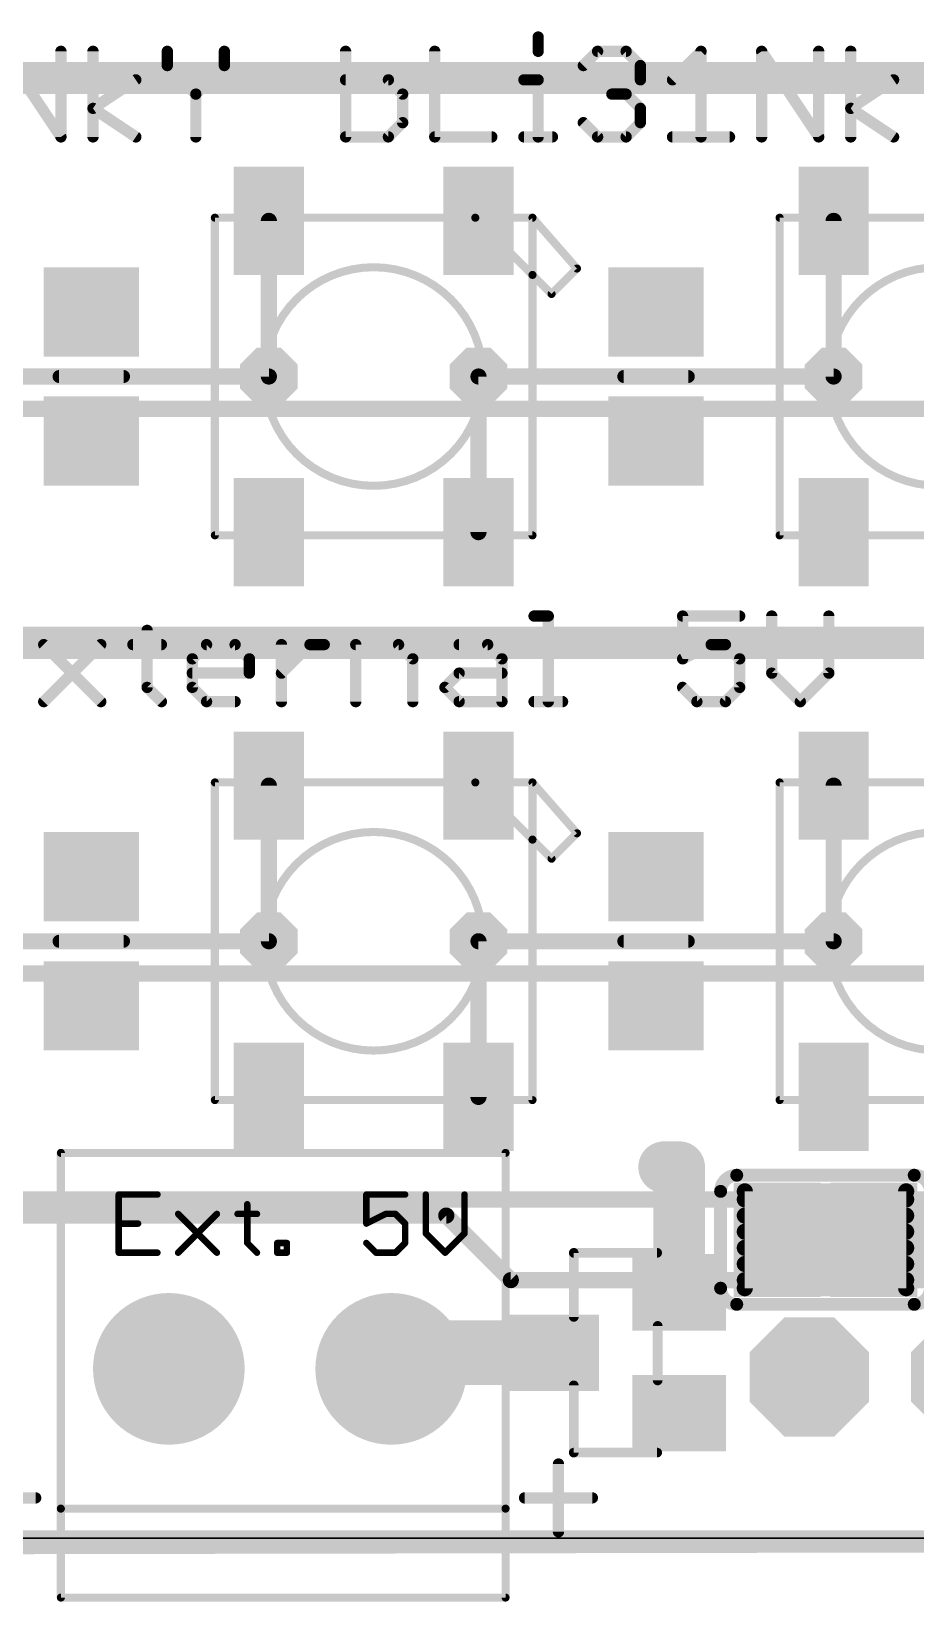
# Model space of a CAD drawing. Extents: x -0.4 to 69.2, y -1 to 53.5.
# Drawn here: x 15.69 to 29.61, y -1 to 23.72 of the extents above; entities that cross this region are included whole.
import ezdxf

# ---------------------------------------------------------------- set-up
doc = ezdxf.new("R2010")
doc.units = 0
for name, color, linetype in [('1', 12, 'CONTINUOUS'), ('16', 132, 'CONTINUOUS'), ('17', 110, 'CONTINUOUS'), ('18', 110, 'CONTINUOUS'), ('20', 53, 'CONTINUOUS'), ('21', 40, 'CONTINUOUS'), ('22', 6, 'CONTINUOUS'), ('29', 253, 'CONTINUOUS')]:
    doc.layers.add(name, color=color, linetype=linetype)

# ---------------------------------------------------------------- blocks, each defined once
blk = doc.blocks.new('RECT')
blk.add_solid([(-0.5, -0.5), (0.5, -0.5), (-0.5, 0.5), (0.5, 0.5)])
blk = doc.blocks.new('ROUNDP')
at = {"const_width": 0.5}
blk.add_lwpolyline([(0, -0.25, 1), (0, 0.25, 1), (0, -0.25)], format="xyb", dxfattribs=at)
blk = doc.blocks.new('OCTAGONP')
at = {"const_width": 0.5}
blk.add_lwpolyline([(-0.25, -0.1036), (-0.25, 0.1036), (-0.1036, 0.25), (0.1036, 0.25), (0.25, 0.1036), (0.25, -0.1036), (0.1036, -0.25), (-0.1036, -0.25), (-0.25, -0.1036), (-0.25, 0.1036)], dxfattribs=at)
blk = doc.blocks.new('OCTAGONV')
at = {"const_width": 0.5}
blk.add_lwpolyline([(-0.25, -0.1036), (-0.25, 0.1036), (-0.1036, 0.25), (0.1036, 0.25), (0.25, 0.1036), (0.25, -0.1036), (0.1036, -0.25), (-0.1036, -0.25), (-0.25, -0.1036), (-0.25, 0.1036)], dxfattribs=at)

msp = doc.modelspace()

# ---------------------------------------------------------------- linework, layer by layer
at = {"layer": '1'}
for points, const_width in [([(68.834, 23.114), (0, 23.114)], 0.254), ([(66.928, 22.86), (1.906, 22.86)], 0.254), ([(19.432, 20.738), (19.432, 18.288)], 0.254), ([(28.322, 20.738), (28.322, 18.288)], 0.254), ([(22.732, 18.288), (22.732, 15.838)], 0.254), ([(0, 17.78), (68.834, 17.78)], 0.254), ([(68.834, 14.224), (0, 14.224)], 0.254), ([(66.928, 13.97), (1.906, 13.97)], 0.254), ([(19.432, 11.848), (19.432, 9.398)], 0.254), ([(28.322, 11.848), (28.322, 9.398)], 0.254), ([(22.732, 9.398), (22.732, 6.948)], 0.254), ([(0.254, 8.89), (69.088, 8.89)], 0.254), ([(25.892, 5.842), (25.654, 5.842)], 0.8128), ([(25.892, 3.871), (25.892, 5.842)], 0.8128), ([(69.088, 5.334), (0.254, 5.334)], 0.254), ([(28.956, 4.699), (37.211, 4.699)], 1.27), ([(21.612, 2.921), (21.358, 2.667)], 1.016), ([(23.892, 2.921), (21.612, 2.921)], 1.016), ([(68.834, 0), (0, 0)], 0.254)]:
    msp.add_lwpolyline(points, dxfattribs=dict(at, const_width=const_width))
for points, const_width in [([(19.4955, 20.738, 1), (19.3685, 20.738)], 0.127), ([(28.3855, 20.738, 1), (28.2585, 20.738)], 0.127), ([(19.3685, 18.288, 1), (19.4955, 18.288)], 0.127), ([(22.7955, 18.288, 1), (22.6685, 18.288)], 0.127), ([(28.2585, 18.288, 1), (28.3855, 18.288)], 0.127), ([(22.6685, 15.838, 1), (22.7955, 15.838)], 0.127), ([(19.4955, 11.848, 1), (19.3685, 11.848)], 0.127), ([(28.3855, 11.848, 1), (28.2585, 11.848)], 0.127), ([(19.3685, 9.398, 1), (19.4955, 9.398)], 0.127), ([(22.7955, 9.398, 1), (22.6685, 9.398)], 0.127), ([(28.2585, 9.398, 1), (28.3855, 9.398)], 0.127), ([(22.6685, 6.948, 1), (22.7955, 6.948)], 0.127), ([(25.654, 6.0452, 1), (25.654, 5.6388)], 0.4064), ([(26.0952, 5.842, 1), (25.6888, 5.842)], 0.4064), ([(25.892, 5.6388, 1), (25.892, 6.0452)], 0.4064), ([(28.956, 5.0165, 1), (28.956, 4.3815)], 0.635), ([(25.6888, 3.871, 1), (26.0952, 3.871)], 0.4064), ([(21.612, 3.175, 1), (21.612, 2.667)], 0.508), ([(21.7916, 2.7414, 1), (21.4324, 3.1006)], 0.508), ([(23.892, 2.667, 1), (23.892, 3.175)], 0.508), ([(21.1784, 2.8466, 1), (21.5376, 2.4874)], 0.508)]:
    msp.add_lwpolyline(points, format="xyb", dxfattribs=dict(at, const_width=const_width))
at = {"layer": '16'}
for points, const_width in [([(19.432, 18.288), (13.842, 18.288)], 0.254), ([(28.322, 18.288), (22.732, 18.288)], 0.254), ([(19.432, 9.398), (13.842, 9.398)], 0.254), ([(28.322, 9.398), (22.732, 9.398)], 0.254), ([(22.225, 5.08), (11.303, 5.08)], 0.254), ([(23.241, 4.064), (22.225, 5.08)], 0.254), ([(31.496, 4.064), (23.241, 4.064)], 0.254), ([(-0.254, -0.127), (68.58, 0)], 0.3048)]:
    msp.add_lwpolyline(points, dxfattribs=dict(at, const_width=const_width))
at = {"layer": '16', "const_width": 0.127}
for points in [[(19.432, 18.2245, 1), (19.432, 18.3515)], [(22.732, 18.3515, 1), (22.732, 18.2245)], [(28.322, 18.2245, 1), (28.322, 18.3515)], [(19.432, 9.3345, 1), (19.432, 9.4615)], [(22.732, 9.4615, 1), (22.732, 9.3345)], [(28.322, 9.3345, 1), (28.322, 9.4615)], [(22.2699, 5.1249, 1), (22.1801, 5.0351)], [(22.225, 5.0165, 1), (22.225, 5.1435)], [(23.241, 4.1275, 1), (23.241, 4.0005)], [(23.1961, 4.0191, 1), (23.2859, 4.1089)]]:
    msp.add_lwpolyline(points, format="xyb", dxfattribs=at)
at = {"layer": '20'}
msp.add_line((68.834, 0), (0.381, 0), dxfattribs=at)
at = {"layer": '21'}
for points, const_width in [([(15.261, 23.4073), (16.1592, 22.0599)], 0.1778), ([(16.1592, 22.0599), (16.1592, 23.4073)], 0.1778), ([(16.6643, 22.0599), (16.6643, 23.4073)], 0.1778), ([(17.8337, 23.4073), (17.8337, 23.1827)], 0.1778), ([(18.7319, 23.1827), (18.7319, 23.4073)], 0.1778), ([(20.6402, 23.4073), (20.6402, 22.0599)], 0.1778), ([(22.0435, 23.4073), (22.0435, 22.0599)], 0.1778), ([(23.6713, 23.6318), (23.6713, 23.4073)], 0.1778), ([(24.3823, 23.1827), (24.6068, 23.4073)], 0.1778), ([(24.6068, 23.4073), (25.056, 23.4073)], 0.1778), ([(25.056, 23.4073), (25.2805, 23.1827)], 0.1778), ([(25.7856, 22.9581), (26.2347, 23.4073)], 0.1778), ([(26.2347, 23.4073), (26.2347, 22.0599)], 0.1778), ([(27.1888, 22.0599), (27.1888, 23.4073)], 0.1778), ([(27.1888, 23.4073), (28.0871, 22.0599)], 0.1778), ([(28.0871, 22.0599), (28.0871, 23.4073)], 0.1778), ([(28.5921, 22.0599), (28.5921, 23.4073)], 0.1778), ([(17.8337, 23.1827), (18.2828, 22.7336)], 0.1778), ([(18.2828, 22.7336), (18.7319, 23.1827)], 0.1778), ([(25.2805, 23.1827), (25.2805, 22.9581)], 0.1778), ([(16.6643, 22.509), (17.3379, 22.9581)], 0.1778), ([(21.3139, 22.9581), (20.6402, 22.9581)], 0.1778), ([(21.5384, 22.7336), (21.3139, 22.9581)], 0.1778), ([(23.4468, 22.9581), (23.6713, 22.9581)], 0.1778), ([(23.6713, 22.9581), (23.6713, 22.0599)], 0.1778), ([(25.2805, 22.9581), (25.056, 22.7336)], 0.1778), ([(28.5921, 22.509), (29.2658, 22.9581)], 0.1778), ([(18.2828, 22.7336), (18.2828, 22.0599)], 0.1778), ([(21.5384, 22.2845), (21.5384, 22.7336)], 0.1778), ([(25.056, 22.7336), (24.8314, 22.7336)], 0.1778), ([(25.056, 22.7336), (25.2805, 22.509)], 0.1778), ([(17.3379, 22.0599), (16.6643, 22.509)], 0.1778), ([(25.2805, 22.509), (25.2805, 22.2845)], 0.1778), ([(29.2658, 22.0599), (28.5921, 22.509)], 0.1778), ([(21.3139, 22.0599), (21.5384, 22.2845)], 0.1778), ([(24.6068, 22.0599), (24.3823, 22.2845)], 0.1778), ([(25.2805, 22.2845), (25.056, 22.0599)], 0.1778), ([(20.6402, 22.0599), (21.3139, 22.0599)], 0.1778), ([(22.0435, 22.0599), (22.9417, 22.0599)], 0.1778), ([(23.4468, 22.0599), (23.8959, 22.0599)], 0.1778), ([(25.056, 22.0599), (24.6068, 22.0599)], 0.1778), ([(25.7856, 22.0599), (26.6838, 22.0599)], 0.1778), ([(18.582, 15.788), (18.582, 20.788)], 0.127), ([(18.582, 20.788), (22.682, 20.788)], 0.127), ([(22.682, 20.788), (23.582, 20.788)], 0.127), ([(22.682, 20.788), (23.582, 19.888)], 0.127), ([(23.582, 20.788), (23.582, 19.888)], 0.127), ([(24.282, 19.988), (23.582, 20.788)], 0.127), ([(27.472, 15.788), (27.472, 20.788)], 0.127), ([(27.472, 20.788), (31.572, 20.788)], 0.127), ([(23.882, 19.588), (24.282, 19.988)], 0.127), ([(23.582, 19.888), (23.582, 15.788)], 0.127), ([(23.582, 19.888), (23.882, 19.588)], 0.127), ([(16.129, 18.288), (17.145, 18.288)], 0.2032), ([(25.019, 18.288), (26.035, 18.288)], 0.2032), ([(23.582, 15.788), (18.582, 15.788)], 0.127), ([(32.472, 15.788), (27.472, 15.788)], 0.127), ([(23.6064, 14.5173), (23.831, 14.5173)], 0.1778), ([(23.831, 14.5173), (23.831, 13.1699)], 0.1778), ([(26.8435, 14.5173), (25.9452, 14.5173)], 0.1778), ([(25.9452, 14.5173), (25.9452, 13.8436)], 0.1778), ([(27.3485, 14.5173), (27.3485, 13.619)], 0.1778), ([(28.2467, 13.619), (28.2467, 14.5173)], 0.1778), ([(17.5162, 14.2927), (17.5162, 13.3945)], 0.1778), ([(15.8884, 14.0681), (16.7866, 13.1699)], 0.1778), ([(15.8884, 13.1699), (16.7866, 14.0681)], 0.1778), ([(17.2917, 14.0681), (17.7408, 14.0681)], 0.1778), ([(18.2272, 13.8436), (18.4518, 14.0681)], 0.1778), ([(18.4518, 14.0681), (18.9009, 14.0681)], 0.1778), ([(18.9009, 14.0681), (19.1254, 13.8436)], 0.1778), ([(19.6305, 13.1699), (19.6305, 14.0681)], 0.1778), ([(19.6305, 13.619), (20.0796, 14.0681)], 0.1778), ([(20.0796, 14.0681), (20.3042, 14.0681)], 0.1778), ([(20.7999, 13.1699), (20.7999, 14.0681)], 0.1778), ([(20.7999, 14.0681), (21.4736, 14.0681)], 0.1778), ([(21.4736, 14.0681), (21.6981, 13.8436)], 0.1778), ([(22.4277, 14.0681), (22.8768, 14.0681)], 0.1778), ([(22.8768, 14.0681), (23.1014, 13.8436)], 0.1778), ([(25.9452, 13.8436), (26.3944, 14.0681)], 0.1778), ([(26.3944, 14.0681), (26.6189, 14.0681)], 0.1778), ([(26.6189, 14.0681), (26.8435, 13.8436)], 0.1778), ([(18.2272, 13.3945), (18.2272, 13.8436)], 0.1778), ([(19.1254, 13.8436), (19.1254, 13.619)], 0.1778), ([(21.6981, 13.8436), (21.6981, 13.1699)], 0.1778), ([(23.1014, 13.8436), (23.1014, 13.1699)], 0.1778), ([(26.8435, 13.8436), (26.8435, 13.3945)], 0.1778), ([(19.1254, 13.619), (18.2272, 13.619)], 0.1778), ([(22.2032, 13.3945), (22.4277, 13.619)], 0.1778), ([(22.4277, 13.619), (23.1014, 13.619)], 0.1778), ([(27.3485, 13.619), (27.7976, 13.1699)], 0.1778), ([(27.7976, 13.1699), (28.2467, 13.619)], 0.1778), ([(17.5162, 13.3945), (17.7408, 13.1699)], 0.1778), ([(18.4518, 13.1699), (18.2272, 13.3945)], 0.1778), ([(22.4277, 13.1699), (22.2032, 13.3945)], 0.1778), ([(26.1698, 13.1699), (25.9452, 13.3945)], 0.1778), ([(26.8435, 13.3945), (26.6189, 13.1699)], 0.1778), ([(18.9009, 13.1699), (18.4518, 13.1699)], 0.1778), ([(23.1014, 13.1699), (22.4277, 13.1699)], 0.1778), ([(23.6064, 13.1699), (24.0556, 13.1699)], 0.1778), ([(26.6189, 13.1699), (26.1698, 13.1699)], 0.1778), ([(18.582, 6.898), (18.582, 11.898)], 0.127), ([(18.582, 11.898), (22.682, 11.898)], 0.127), ([(22.682, 11.898), (23.582, 11.898)], 0.127), ([(22.682, 11.898), (23.582, 10.998)], 0.127), ([(23.582, 11.898), (23.582, 10.998)], 0.127), ([(24.282, 11.098), (23.582, 11.898)], 0.127), ([(27.472, 6.898), (27.472, 11.898)], 0.127), ([(27.472, 11.898), (31.572, 11.898)], 0.127), ([(23.882, 10.698), (24.282, 11.098)], 0.127), ([(23.582, 10.998), (23.582, 6.898)], 0.127), ([(23.582, 10.998), (23.882, 10.698)], 0.127), ([(16.129, 9.398), (17.145, 9.398)], 0.2032), ([(25.019, 9.398), (26.035, 9.398)], 0.2032), ([(23.582, 6.898), (18.582, 6.898)], 0.127), ([(32.472, 6.898), (27.472, 6.898)], 0.127), ([(16.158, 6.067), (16.158, 0.467)], 0.127), ([(23.158, 6.067), (16.158, 6.067)], 0.127), ([(23.158, 0.467), (23.158, 6.067)], 0.127), ([(26.797, 5.715), (29.591, 5.715)], 0.2032), ([(17.6789, 5.411), (17.0688, 5.411)], 0.1016), ([(17.0688, 5.411), (17.0688, 4.4958)], 0.1016), ([(21.5769, 5.411), (20.9668, 5.411)], 0.1016), ([(20.9668, 5.411), (20.9668, 4.9534)], 0.1016), ([(21.9023, 5.411), (21.9023, 4.8009)], 0.1016), ([(22.5124, 4.8009), (22.5124, 5.411)], 0.1016), ([(26.543, 3.937), (26.543, 5.461)], 0.2032), ([(19.0924, 5.2584), (19.0924, 4.6483)], 0.1016), ([(17.0688, 4.9534), (17.3739, 4.9534)], 0.1016), ([(18.0043, 5.1059), (18.6144, 4.4958)], 0.1016), ([(18.0043, 4.4958), (18.6144, 5.1059)], 0.1016), ([(18.9398, 5.1059), (19.2449, 5.1059)], 0.1016), ([(20.9668, 4.9534), (21.2719, 5.1059)], 0.1016), ([(21.2719, 5.1059), (21.4244, 5.1059)], 0.1016), ([(21.4244, 5.1059), (21.5769, 4.9534)], 0.1016), ([(21.5769, 4.9534), (21.5769, 4.6483)], 0.1016), ([(19.0924, 4.6483), (19.2449, 4.4958)], 0.1016), ([(19.5635, 4.4958), (19.5635, 4.6483)], 0.1016), ([(19.5635, 4.6483), (19.716, 4.6483)], 0.1016), ([(19.716, 4.6483), (19.716, 4.4958)], 0.1016), ([(21.1193, 4.4958), (20.9668, 4.6483)], 0.1016), ([(21.5769, 4.6483), (21.4244, 4.4958)], 0.1016), ([(21.9023, 4.8009), (22.2074, 4.4958)], 0.1016), ([(22.2074, 4.4958), (22.5124, 4.8009)], 0.1016), ([(17.0688, 4.4958), (17.6789, 4.4958)], 0.1016), ([(19.716, 4.4958), (19.5635, 4.4958)], 0.1016), ([(21.4244, 4.4958), (21.1193, 4.4958)], 0.1016), ([(24.2316, 4.4934), (25.5444, 4.4934)], 0.1524), ([(24.2316, 3.4846), (24.2316, 4.4934)], 0.1524), ([(29.591, 3.683), (26.797, 3.683)], 0.2032), ([(25.5524, 3.3434), (25.5524, 2.4846)], 0.1524), ([(24.2316, 1.3486), (24.2316, 2.4074)], 0.1524), ([(23.9908, 1.1695), (23.9908, 0.1018)], 0.1778), ([(25.5444, 1.3486), (24.2316, 1.3486)], 0.1524), ([(14.6939, 0.6357), (15.7616, 0.6357)], 0.1778), ([(16.158, 0.467), (16.158, -0.933)], 0.127), ([(16.158, 0.467), (23.158, 0.467)], 0.127), ([(23.158, -0.933), (23.158, 0.467)], 0.127), ([(23.4569, 0.6357), (24.5246, 0.6357)], 0.1778), ([(16.158, -0.933), (23.158, -0.933)], 0.127)]:
    msp.add_lwpolyline(points, dxfattribs=dict(at, const_width=const_width))
for points, const_width in [([(16.2037, 23.4073, 1), (16.1148, 23.4073)], 0.0889), ([(16.7087, 23.4073, 1), (16.6198, 23.4073)], 0.0889), ([(17.8781, 23.4073, 1), (17.7892, 23.4073)], 0.0889), ([(18.7763, 23.4073, 1), (18.6874, 23.4073)], 0.0889), ([(20.6847, 23.4073, 1), (20.5958, 23.4073)], 0.0889), ([(22.0879, 23.4073, 1), (21.999, 23.4073)], 0.0889), ([(23.7158, 23.6318, 1), (23.6269, 23.6318)], 0.0889), ([(24.6068, 23.4517, 1), (24.6068, 23.3628)], 0.0889), ([(24.6383, 23.3758, 1), (24.5754, 23.4387)], 0.0889), ([(25.0874, 23.4387, 1), (25.0245, 23.3758)], 0.0889), ([(25.056, 23.3628, 1), (25.056, 23.4517)], 0.0889), ([(26.2791, 23.4073, 1), (26.1902, 23.4073)], 0.0889), ([(26.2661, 23.3758, 1), (26.2032, 23.4387)], 0.0889), ([(27.2333, 23.4073, 1), (27.1444, 23.4073)], 0.0889), ([(27.2258, 23.4319, 1), (27.1519, 23.3826)], 0.0889), ([(28.1315, 23.4073, 1), (28.0426, 23.4073)], 0.0889), ([(28.6366, 23.4073, 1), (28.5477, 23.4073)], 0.0889), ([(17.8651, 23.2141, 1), (17.8022, 23.1513)], 0.0889), ([(18.7633, 23.1513, 1), (18.7005, 23.2141)], 0.0889), ([(23.6269, 23.4073, 1), (23.7158, 23.4073)], 0.0889), ([(24.3509, 23.2141, 1), (24.4137, 23.1513)], 0.0889), ([(25.325, 23.1827, 1), (25.2361, 23.1827)], 0.0889), ([(25.2491, 23.1513, 1), (25.3119, 23.2141)], 0.0889), ([(17.3626, 22.9211, 1), (17.3133, 22.9951)], 0.0889), ([(17.7892, 23.1827, 1), (17.8781, 23.1827)], 0.0889), ([(18.6874, 23.1827, 1), (18.7763, 23.1827)], 0.0889), ([(20.6402, 23.0026, 1), (20.6402, 22.9137)], 0.0889), ([(21.3453, 22.9896, 1), (21.2825, 22.9267)], 0.0889), ([(21.3139, 22.9137, 1), (21.3139, 23.0026)], 0.0889), ([(23.4468, 23.0026, 1), (23.4468, 22.9137)], 0.0889), ([(23.7158, 22.9581, 1), (23.6269, 22.9581)], 0.0889), ([(23.6713, 22.9137, 1), (23.6713, 23.0026)], 0.0889), ([(25.2361, 22.9581, 1), (25.325, 22.9581)], 0.0889), ([(25.3119, 22.9267, 1), (25.2491, 22.9896)], 0.0889), ([(25.7541, 22.9896, 1), (25.817, 22.9267)], 0.0889), ([(29.2904, 22.9211, 1), (29.2411, 22.9951)], 0.0889), ([(18.3272, 22.7336, 1), (18.2383, 22.7336)], 0.0889), ([(18.2513, 22.765, 1), (18.3142, 22.7021)], 0.0889), ([(18.2513, 22.7021, 1), (18.3142, 22.765)], 0.0889), ([(21.5829, 22.7336, 1), (21.494, 22.7336)], 0.0889), ([(21.507, 22.7021, 1), (21.5699, 22.765)], 0.0889), ([(24.8314, 22.778, 1), (24.8314, 22.6891)], 0.0889), ([(25.0874, 22.765, 1), (25.0245, 22.7021)], 0.0889), ([(25.0245, 22.765, 1), (25.0874, 22.7021)], 0.0889), ([(25.056, 22.6891, 1), (25.056, 22.778)], 0.0889), ([(16.6889, 22.546, 1), (16.6396, 22.472)], 0.0889), ([(16.6396, 22.546, 1), (16.6889, 22.472)], 0.0889), ([(25.325, 22.509, 1), (25.2361, 22.509)], 0.0889), ([(25.2491, 22.4776, 1), (25.3119, 22.5404)], 0.0889), ([(28.6168, 22.546, 1), (28.5675, 22.472)], 0.0889), ([(28.5675, 22.546, 1), (28.6168, 22.472)], 0.0889), ([(21.494, 22.2845, 1), (21.5829, 22.2845)], 0.0889), ([(21.5699, 22.253, 1), (21.507, 22.3159)], 0.0889), ([(24.4137, 22.3159, 1), (24.3509, 22.253)], 0.0889), ([(25.2361, 22.2845, 1), (25.325, 22.2845)], 0.0889), ([(25.3119, 22.253, 1), (25.2491, 22.3159)], 0.0889), ([(16.1148, 22.0599, 1), (16.2037, 22.0599)], 0.0889), ([(16.1222, 22.0352, 1), (16.1962, 22.0846)], 0.0889), ([(16.6198, 22.0599, 1), (16.7087, 22.0599)], 0.0889), ([(17.3133, 22.0229, 1), (17.3626, 22.0969)], 0.0889), ([(18.2383, 22.0599, 1), (18.3272, 22.0599)], 0.0889), ([(20.6402, 22.1044, 1), (20.6402, 22.0155)], 0.0889), ([(20.5958, 22.0599, 1), (20.6847, 22.0599)], 0.0889), ([(21.2825, 22.0913, 1), (21.3453, 22.0285)], 0.0889), ([(21.3139, 22.0155, 1), (21.3139, 22.1044)], 0.0889), ([(21.999, 22.0599, 1), (22.0879, 22.0599)], 0.0889), ([(22.0435, 22.1044, 1), (22.0435, 22.0155)], 0.0889), ([(22.9417, 22.0155, 1), (22.9417, 22.1044)], 0.0889), ([(23.4468, 22.1044, 1), (23.4468, 22.0155)], 0.0889), ([(23.6269, 22.0599, 1), (23.7158, 22.0599)], 0.0889), ([(23.8959, 22.0155, 1), (23.8959, 22.1044)], 0.0889), ([(24.6068, 22.1044, 1), (24.6068, 22.0155)], 0.0889), ([(24.5754, 22.0285, 1), (24.6383, 22.0913)], 0.0889), ([(25.0245, 22.0913, 1), (25.0874, 22.0285)], 0.0889), ([(25.056, 22.0155, 1), (25.056, 22.1044)], 0.0889), ([(25.7856, 22.1044, 1), (25.7856, 22.0155)], 0.0889), ([(26.1902, 22.0599, 1), (26.2791, 22.0599)], 0.0889), ([(26.6838, 22.0155, 1), (26.6838, 22.1044)], 0.0889), ([(27.1444, 22.0599, 1), (27.2333, 22.0599)], 0.0889), ([(28.0426, 22.0599, 1), (28.1315, 22.0599)], 0.0889), ([(28.0501, 22.0352, 1), (28.1241, 22.0846)], 0.0889), ([(28.5477, 22.0599, 1), (28.6366, 22.0599)], 0.0889), ([(29.2411, 22.0229, 1), (29.2904, 22.0969)], 0.0889), ([(18.6137, 20.788, 1), (18.5503, 20.788)], 0.0635), ([(18.582, 20.8197, 1), (18.582, 20.7563)], 0.0635), ([(22.7045, 20.8105, 1), (22.6595, 20.7655)], 0.0635), ([(22.682, 20.8197, 1), (22.682, 20.7563)], 0.0635), ([(22.682, 20.7563, 1), (22.682, 20.8197)], 0.0635), ([(23.6059, 20.8089, 1), (23.5581, 20.7671)], 0.0635), ([(23.6137, 20.788, 1), (23.5503, 20.788)], 0.0635), ([(23.582, 20.7563, 1), (23.582, 20.8197)], 0.0635), ([(27.5038, 20.788, 1), (27.4403, 20.788)], 0.0635), ([(27.472, 20.8197, 1), (27.472, 20.7563)], 0.0635), ([(21.082, 16.5675, 1), (21.082, 20.0085, 1), (21.082, 16.5675)], 0.127), ([(24.2581, 19.9671, 1), (24.3059, 20.0089)], 0.0635), ([(24.3045, 19.9655, 1), (24.2595, 20.0105)], 0.0635), ([(29.972, 16.5675, 1), (29.972, 20.0085, 1), (29.972, 16.5675)], 0.127), ([(23.6045, 19.9105, 1), (23.5595, 19.8655)], 0.0635), ([(23.6137, 19.888, 1), (23.5503, 19.888)], 0.0635), ([(23.5503, 19.888, 1), (23.6137, 19.888)], 0.0635), ([(23.5595, 19.8655, 1), (23.6045, 19.9105)], 0.0635), ([(23.8595, 19.6105, 1), (23.9045, 19.5655)], 0.0635), ([(23.8595, 19.5655, 1), (23.9045, 19.6105)], 0.0635), ([(16.129, 18.3388, 1), (16.129, 18.2372)], 0.1016), ([(17.145, 18.2372, 1), (17.145, 18.3388)], 0.1016), ([(25.019, 18.3388, 1), (25.019, 18.2372)], 0.1016), ([(26.035, 18.2372, 1), (26.035, 18.3388)], 0.1016), ([(18.582, 15.8198, 1), (18.582, 15.7562)], 0.0635), ([(18.5503, 15.788, 1), (18.6137, 15.788)], 0.0635), ([(23.5503, 15.788, 1), (23.6137, 15.788)], 0.0635), ([(23.582, 15.7562, 1), (23.582, 15.8198)], 0.0635), ([(27.472, 15.8198, 1), (27.472, 15.7562)], 0.0635), ([(27.4403, 15.788, 1), (27.5038, 15.788)], 0.0635), ([(23.6064, 14.5617, 1), (23.6064, 14.4728)], 0.0889), ([(23.8754, 14.5173, 1), (23.7865, 14.5173)], 0.0889), ([(23.831, 14.4728, 1), (23.831, 14.5617)], 0.0889), ([(25.9452, 14.5617, 1), (25.9452, 14.4728)], 0.0889), ([(25.9897, 14.5173, 1), (25.9008, 14.5173)], 0.0889), ([(26.8435, 14.4728, 1), (26.8435, 14.5617)], 0.0889), ([(27.393, 14.5173, 1), (27.3041, 14.5173)], 0.0889), ([(28.2912, 14.5173, 1), (28.2023, 14.5173)], 0.0889), ([(17.5607, 14.2927, 1), (17.4718, 14.2927)], 0.0889), ([(15.9198, 14.0996, 1), (15.857, 14.0367)], 0.0889), ([(16.8181, 14.0367, 1), (16.7552, 14.0996)], 0.0889), ([(17.2917, 14.1126, 1), (17.2917, 14.0237)], 0.0889), ([(17.7408, 14.0237, 1), (17.7408, 14.1126)], 0.0889), ([(18.4518, 14.1126, 1), (18.4518, 14.0237)], 0.0889), ([(18.4832, 14.0367, 1), (18.4203, 14.0996)], 0.0889), ([(18.9323, 14.0996, 1), (18.8695, 14.0367)], 0.0889), ([(18.9009, 14.0237, 1), (18.9009, 14.1126)], 0.0889), ([(19.6749, 14.0681, 1), (19.586, 14.0681)], 0.0889), ([(20.0796, 14.1126, 1), (20.0796, 14.0237)], 0.0889), ([(20.111, 14.0367, 1), (20.0482, 14.0996)], 0.0889), ([(20.3042, 14.0237, 1), (20.3042, 14.1126)], 0.0889), ([(20.8443, 14.0681, 1), (20.7554, 14.0681)], 0.0889), ([(20.7999, 14.1126, 1), (20.7999, 14.0237)], 0.0889), ([(21.505, 14.0996, 1), (21.4421, 14.0367)], 0.0889), ([(21.4736, 14.0237, 1), (21.4736, 14.1126)], 0.0889), ([(22.4277, 14.1126, 1), (22.4277, 14.0237)], 0.0889), ([(22.9083, 14.0996, 1), (22.8454, 14.0367)], 0.0889), ([(22.8768, 14.0237, 1), (22.8768, 14.1126)], 0.0889), ([(26.3944, 14.1126, 1), (26.3944, 14.0237)], 0.0889), ([(26.4142, 14.0284, 1), (26.3745, 14.1079)], 0.0889), ([(26.6503, 14.0996, 1), (26.5875, 14.0367)], 0.0889), ([(26.6189, 14.0237, 1), (26.6189, 14.1126)], 0.0889), ([(18.2717, 13.8436, 1), (18.1828, 13.8436)], 0.0889), ([(18.1958, 13.875, 1), (18.2586, 13.8121)], 0.0889), ([(19.1699, 13.8436, 1), (19.081, 13.8436)], 0.0889), ([(19.094, 13.8121, 1), (19.1569, 13.875)], 0.0889), ([(21.7426, 13.8436, 1), (21.6537, 13.8436)], 0.0889), ([(21.6667, 13.8121, 1), (21.7295, 13.875)], 0.0889), ([(23.1458, 13.8436, 1), (23.0569, 13.8436)], 0.0889), ([(23.07, 13.8121, 1), (23.1328, 13.875)], 0.0889), ([(25.9254, 13.8833, 1), (25.9651, 13.8038)], 0.0889), ([(25.9008, 13.8436, 1), (25.9897, 13.8436)], 0.0889), ([(26.8879, 13.8436, 1), (26.799, 13.8436)], 0.0889), ([(26.812, 13.8121, 1), (26.8749, 13.875)], 0.0889), ([(18.2272, 13.6635, 1), (18.2272, 13.5746)], 0.0889), ([(19.081, 13.619, 1), (19.1699, 13.619)], 0.0889), ([(19.1254, 13.5746, 1), (19.1254, 13.6635)], 0.0889), ([(19.5991, 13.6504, 1), (19.6619, 13.5876)], 0.0889), ([(22.4277, 13.6635, 1), (22.4277, 13.5746)], 0.0889), ([(22.4591, 13.5876, 1), (22.3963, 13.6504)], 0.0889), ([(23.1014, 13.5746, 1), (23.1014, 13.6635)], 0.0889), ([(27.3799, 13.6504, 1), (27.3171, 13.5876)], 0.0889), ([(27.3041, 13.619, 1), (27.393, 13.619)], 0.0889), ([(28.2023, 13.619, 1), (28.2912, 13.619)], 0.0889), ([(28.2782, 13.5876, 1), (28.2153, 13.6504)], 0.0889), ([(17.5477, 13.4259, 1), (17.4848, 13.363)], 0.0889), ([(17.4718, 13.3945, 1), (17.5607, 13.3945)], 0.0889), ([(18.2586, 13.4259, 1), (18.1958, 13.363)], 0.0889), ([(18.1828, 13.3945, 1), (18.2717, 13.3945)], 0.0889), ([(22.2346, 13.4259, 1), (22.1717, 13.363)], 0.0889), ([(22.1717, 13.4259, 1), (22.2346, 13.363)], 0.0889), ([(25.9767, 13.4259, 1), (25.9138, 13.363)], 0.0889), ([(26.799, 13.3945, 1), (26.8879, 13.3945)], 0.0889), ([(26.8749, 13.363, 1), (26.812, 13.4259)], 0.0889), ([(15.857, 13.2013, 1), (15.9198, 13.1385)], 0.0889), ([(16.7552, 13.1385, 1), (16.8181, 13.2013)], 0.0889), ([(17.7094, 13.1385, 1), (17.7722, 13.2013)], 0.0889), ([(18.4518, 13.2143, 1), (18.4518, 13.1255)], 0.0889), ([(18.4203, 13.1385, 1), (18.4832, 13.2013)], 0.0889), ([(18.9009, 13.1255, 1), (18.9009, 13.2143)], 0.0889), ([(19.586, 13.1699, 1), (19.6749, 13.1699)], 0.0889), ([(20.7554, 13.1699, 1), (20.8443, 13.1699)], 0.0889), ([(21.6537, 13.1699, 1), (21.7426, 13.1699)], 0.0889), ([(22.4277, 13.2143, 1), (22.4277, 13.1255)], 0.0889), ([(22.3963, 13.1385, 1), (22.4591, 13.2013)], 0.0889), ([(23.0569, 13.1699, 1), (23.1458, 13.1699)], 0.0889), ([(23.1014, 13.1255, 1), (23.1014, 13.2143)], 0.0889), ([(23.6064, 13.2143, 1), (23.6064, 13.1255)], 0.0889), ([(23.7865, 13.1699, 1), (23.8754, 13.1699)], 0.0889), ([(24.0556, 13.1255, 1), (24.0556, 13.2143)], 0.0889), ([(26.1698, 13.2143, 1), (26.1698, 13.1255)], 0.0889), ([(26.1384, 13.1385, 1), (26.2012, 13.2013)], 0.0889), ([(26.5875, 13.2013, 1), (26.6503, 13.1385)], 0.0889), ([(26.6189, 13.1255, 1), (26.6189, 13.2143)], 0.0889), ([(27.7662, 13.2013, 1), (27.8291, 13.1385)], 0.0889), ([(27.7662, 13.1385, 1), (27.8291, 13.2013)], 0.0889), ([(18.582, 11.9298, 1), (18.582, 11.8662)], 0.0635), ([(18.6137, 11.898, 1), (18.5503, 11.898)], 0.0635), ([(22.682, 11.9298, 1), (22.682, 11.8662)], 0.0635), ([(22.7045, 11.9205, 1), (22.6595, 11.8755)], 0.0635), ([(22.682, 11.8662, 1), (22.682, 11.9298)], 0.0635), ([(23.6059, 11.9189, 1), (23.5581, 11.8771)], 0.0635), ([(23.6137, 11.898, 1), (23.5503, 11.898)], 0.0635), ([(23.582, 11.8662, 1), (23.582, 11.9298)], 0.0635), ([(27.472, 11.9298, 1), (27.472, 11.8662)], 0.0635), ([(27.5038, 11.898, 1), (27.4403, 11.898)], 0.0635), ([(21.082, 7.6775, 1), (21.082, 11.1185, 1), (21.082, 7.6775)], 0.127), ([(24.2581, 11.0771, 1), (24.3059, 11.1189)], 0.0635), ([(24.3045, 11.0755, 1), (24.2595, 11.1205)], 0.0635), ([(29.972, 7.6775, 1), (29.972, 11.1185, 1), (29.972, 7.6775)], 0.127), ([(23.6045, 11.0205, 1), (23.5595, 10.9755)], 0.0635), ([(23.6137, 10.998, 1), (23.5503, 10.998)], 0.0635), ([(23.5503, 10.998, 1), (23.6137, 10.998)], 0.0635), ([(23.5595, 10.9755, 1), (23.6045, 11.0205)], 0.0635), ([(23.8595, 10.7205, 1), (23.9045, 10.6755)], 0.0635), ([(23.8595, 10.6755, 1), (23.9045, 10.7205)], 0.0635), ([(16.129, 9.4488, 1), (16.129, 9.3472)], 0.1016), ([(17.145, 9.3472, 1), (17.145, 9.4488)], 0.1016), ([(25.019, 9.4488, 1), (25.019, 9.3472)], 0.1016), ([(26.035, 9.3472, 1), (26.035, 9.4488)], 0.1016), ([(18.582, 6.9298, 1), (18.582, 6.8663)], 0.0635), ([(18.5503, 6.898, 1), (18.6137, 6.898)], 0.0635), ([(23.5503, 6.898, 1), (23.6137, 6.898)], 0.0635), ([(23.582, 6.8663, 1), (23.582, 6.9298)], 0.0635), ([(27.472, 6.9298, 1), (27.472, 6.8663)], 0.0635), ([(27.4403, 6.898, 1), (27.5038, 6.898)], 0.0635), ([(16.1898, 6.067, 1), (16.1263, 6.067)], 0.0635), ([(16.158, 6.0987, 1), (16.158, 6.0353)], 0.0635), ([(23.1898, 6.067, 1), (23.1263, 6.067)], 0.0635), ([(23.158, 6.0353, 1), (23.158, 6.0987)], 0.0635), ([(26.797, 5.715, 0.4142), (26.543, 5.461)], 0.2032), ([(26.797, 5.7658, 1), (26.797, 5.6642)], 0.1016), ([(26.797, 5.6642, 1), (26.797, 5.7658)], 0.1016), ([(29.845, 5.461, 0.4142), (29.591, 5.715)], 0.2032), ([(29.591, 5.7658, 1), (29.591, 5.6642)], 0.1016), ([(29.591, 5.6642, 1), (29.591, 5.7658)], 0.1016), ([(17.0688, 5.4364, 1), (17.0688, 5.3856)], 0.0508), ([(17.0942, 5.411, 1), (17.0434, 5.411)], 0.0508), ([(17.6789, 5.3856, 1), (17.6789, 5.4364)], 0.0508), ([(20.9668, 5.4364, 1), (20.9668, 5.3856)], 0.0508), ([(20.9922, 5.411, 1), (20.9414, 5.411)], 0.0508), ([(21.5769, 5.3856, 1), (21.5769, 5.4364)], 0.0508), ([(21.9277, 5.411, 1), (21.8769, 5.411)], 0.0508), ([(22.5378, 5.411, 1), (22.487, 5.411)], 0.0508), ([(26.5938, 5.461, 1), (26.4922, 5.461)], 0.1016), ([(26.4922, 5.461, 1), (26.5938, 5.461)], 0.1016), ([(19.1178, 5.2584, 1), (19.067, 5.2584)], 0.0508), ([(17.0688, 4.9788, 1), (17.0688, 4.928)], 0.0508), ([(17.3739, 4.928, 1), (17.3739, 4.9788)], 0.0508), ([(18.0223, 5.1239, 1), (17.9864, 5.088)], 0.0508), ([(18.6324, 5.088, 1), (18.5965, 5.1239)], 0.0508), ([(18.9398, 5.1313, 1), (18.9398, 5.0805)], 0.0508), ([(19.2449, 5.0805, 1), (19.2449, 5.1313)], 0.0508), ([(20.9554, 4.9761, 1), (20.9782, 4.9307)], 0.0508), ([(20.9414, 4.9534, 1), (20.9922, 4.9534)], 0.0508), ([(21.2719, 5.1313, 1), (21.2719, 5.0805)], 0.0508), ([(21.2832, 5.0832, 1), (21.2605, 5.1286)], 0.0508), ([(21.4423, 5.1239, 1), (21.4064, 5.088)], 0.0508), ([(21.4244, 5.0805, 1), (21.4244, 5.1313)], 0.0508), ([(21.6023, 4.9534, 1), (21.5515, 4.9534)], 0.0508), ([(21.559, 4.9354, 1), (21.5949, 4.9714)], 0.0508), ([(19.1103, 4.6663, 1), (19.0744, 4.6304)], 0.0508), ([(19.5889, 4.6483, 1), (19.5381, 4.6483)], 0.0508), ([(19.5635, 4.6737, 1), (19.5635, 4.6229)], 0.0508), ([(19.7414, 4.6483, 1), (19.6906, 4.6483)], 0.0508), ([(19.716, 4.6229, 1), (19.716, 4.6737)], 0.0508), ([(20.9848, 4.6663, 1), (20.9488, 4.6304)], 0.0508), ([(21.5949, 4.6304, 1), (21.559, 4.6663)], 0.0508), ([(21.8769, 4.8009, 1), (21.9277, 4.8009)], 0.0508), ([(21.9203, 4.8188, 1), (21.8844, 4.7829)], 0.0508), ([(22.487, 4.8009, 1), (22.5378, 4.8009)], 0.0508), ([(22.5304, 4.7829, 1), (22.4945, 4.8188)], 0.0508), ([(17.0688, 4.5212, 1), (17.0688, 4.4704)], 0.0508), ([(17.0434, 4.4958, 1), (17.0942, 4.4958)], 0.0508), ([(17.6789, 4.4704, 1), (17.6789, 4.5212)], 0.0508), ([(17.9864, 4.5138, 1), (18.0223, 4.4778)], 0.0508), ([(18.5965, 4.4778, 1), (18.6324, 4.5138)], 0.0508), ([(19.067, 4.6483, 1), (19.1178, 4.6483)], 0.0508), ([(19.2269, 4.4778, 1), (19.2629, 4.5138)], 0.0508), ([(19.5635, 4.5212, 1), (19.5635, 4.4704)], 0.0508), ([(19.5381, 4.4958, 1), (19.5889, 4.4958)], 0.0508), ([(19.6906, 4.4958, 1), (19.7414, 4.4958)], 0.0508), ([(19.716, 4.4704, 1), (19.716, 4.5212)], 0.0508), ([(21.1193, 4.5212, 1), (21.1193, 4.4704)], 0.0508), ([(21.1014, 4.4778, 1), (21.1373, 4.5138)], 0.0508), ([(21.4064, 4.5138, 1), (21.4423, 4.4778)], 0.0508), ([(21.4244, 4.4704, 1), (21.4244, 4.5212)], 0.0508), ([(21.5515, 4.6483, 1), (21.6023, 4.6483)], 0.0508), ([(22.1894, 4.5138, 1), (22.2253, 4.4778)], 0.0508), ([(22.1894, 4.4778, 1), (22.2253, 4.5138)], 0.0508), ([(24.2316, 4.5315, 1), (24.2316, 4.4553)], 0.0762), ([(24.2697, 4.4934, 1), (24.1935, 4.4934)], 0.0762), ([(25.5444, 4.4553, 1), (25.5444, 4.5315)], 0.0762), ([(26.543, 3.937, 0.4142), (26.797, 3.683)], 0.2032), ([(26.5938, 3.937, 1), (26.4922, 3.937)], 0.1016), ([(26.4922, 3.937, 1), (26.5938, 3.937)], 0.1016), ([(29.591, 3.683, 0.4142), (29.845, 3.937)], 0.2032), ([(26.797, 3.7338, 1), (26.797, 3.6322)], 0.1016), ([(26.797, 3.6322, 1), (26.797, 3.7338)], 0.1016), ([(29.591, 3.7338, 1), (29.591, 3.6322)], 0.1016), ([(29.591, 3.6322, 1), (29.591, 3.7338)], 0.1016), ([(24.1935, 3.4846, 1), (24.2697, 3.4846)], 0.0762), ([(25.5905, 3.3434, 1), (25.5143, 3.3434)], 0.0762), ([(24.2697, 2.4074, 1), (24.1935, 2.4074)], 0.0762), ([(25.5143, 2.4846, 1), (25.5905, 2.4846)], 0.0762), ([(24.0352, 1.1695, 1), (23.9463, 1.1695)], 0.0889), ([(24.2316, 1.3867, 1), (24.2316, 1.3105)], 0.0762), ([(24.1935, 1.3486, 1), (24.2697, 1.3486)], 0.0762), ([(25.5444, 1.3105, 1), (25.5444, 1.3867)], 0.0762), ([(15.7616, 0.5912, 1), (15.7616, 0.6801)], 0.0889), ([(16.158, 0.4988, 1), (16.158, 0.4353)], 0.0635), ([(16.1898, 0.467, 1), (16.1263, 0.467)], 0.0635), ([(16.1263, 0.467, 1), (16.1898, 0.467)], 0.0635), ([(23.1898, 0.467, 1), (23.1263, 0.467)], 0.0635), ([(23.1263, 0.467, 1), (23.1898, 0.467)], 0.0635), ([(23.158, 0.4353, 1), (23.158, 0.4988)], 0.0635), ([(23.4569, 0.6801, 1), (23.4569, 0.5912)], 0.0889), ([(24.5246, 0.5912, 1), (24.5246, 0.6801)], 0.0889), ([(23.9463, 0.1018, 1), (24.0352, 0.1018)], 0.0889), ([(16.158, -0.9013, 1), (16.158, -0.9647)], 0.0635), ([(16.1263, -0.933, 1), (16.1898, -0.933)], 0.0635), ([(23.1263, -0.933, 1), (23.1898, -0.933)], 0.0635), ([(23.158, -0.9647, 1), (23.158, -0.9013)], 0.0635)]:
    msp.add_lwpolyline(points, format="xyb", dxfattribs=dict(at, const_width=const_width))
at = {"layer": '22'}
msp.add_line((0, 0), (66.04, 0), dxfattribs=at)
at = {"layer": '29', "const_width": 0.254}
for points in [[(26.924, 5.461), (29.464, 5.461)], [(26.924, 3.937), (26.924, 5.461)], [(26.924, 5.334), (29.464, 5.334)], [(29.464, 5.461), (29.464, 3.937)], [(26.924, 5.08), (29.464, 5.08)], [(26.924, 4.826), (29.464, 4.826)], [(26.924, 4.572), (29.464, 4.572)], [(26.924, 4.318), (29.464, 4.318)], [(26.924, 4.064), (29.464, 4.064)], [(29.464, 3.937), (26.924, 3.937)]]:
    msp.add_lwpolyline(points, dxfattribs=at)
at = {"layer": '29', "const_width": 0.127}
for points in [[(26.924, 5.5245, 1), (26.924, 5.3975)], [(26.9875, 5.461, 1), (26.8605, 5.461)], [(26.924, 5.3975, 1), (26.924, 5.2705)], [(29.5275, 5.461, 1), (29.4005, 5.461)], [(29.464, 5.3975, 1), (29.464, 5.5245)], [(29.464, 5.2705, 1), (29.464, 5.3975)], [(26.924, 5.1435, 1), (26.924, 5.0165)], [(29.464, 5.0165, 1), (29.464, 5.1435)], [(26.924, 4.8895, 1), (26.924, 4.7625)], [(29.464, 4.7625, 1), (29.464, 4.8895)], [(26.924, 4.6355, 1), (26.924, 4.5085)], [(29.464, 4.5085, 1), (29.464, 4.6355)], [(26.924, 4.3815, 1), (26.924, 4.2545)], [(29.464, 4.2545, 1), (29.464, 4.3815)], [(26.924, 4.1275, 1), (26.924, 4.0005)], [(26.924, 4.0005, 1), (26.924, 3.8735)], [(26.8605, 3.937, 1), (26.9875, 3.937)], [(29.4005, 3.937, 1), (29.5275, 3.937)], [(29.464, 4.0005, 1), (29.464, 4.1275)], [(29.464, 3.8735, 1), (29.464, 4.0005)]]:
    msp.add_lwpolyline(points, format="xyb", dxfattribs=at)

# ---------------------------------------------------------------- block references
at = {"layer": '1', "rotation": 90}
for p, xscale, yscale in [((19.432, 20.738), 1.5, 0.9), ((22.732, 20.738), 1.5, 0.9), ((28.322, 20.738), 1.5, 0.9), ((16.637, 19.304), 1.2, 1.3), ((25.527, 19.304), 1.2, 1.3), ((16.637, 17.272), 1.2, 1.3), ((25.527, 17.272), 1.2, 1.3), ((19.432, 15.838), 1.5, 0.9), ((22.732, 15.838), 1.5, 0.9), ((28.322, 15.838), 1.5, 0.9), ((19.432, 11.848), 1.5, 0.9), ((22.732, 11.848), 1.5, 0.9), ((28.322, 11.848), 1.5, 0.9), ((16.637, 10.414), 1.2, 1.3), ((25.527, 10.414), 1.2, 1.3), ((16.637, 8.382), 1.2, 1.3), ((25.527, 8.382), 1.2, 1.3), ((19.432, 6.948), 1.5, 0.9), ((22.732, 6.948), 1.5, 0.9), ((28.322, 6.948), 1.5, 0.9)]:
    msp.add_blockref('RECT', p, dxfattribs=dict(at, xscale=xscale, yscale=yscale))
at = {"layer": '1'}
for p, xscale, yscale in [((27.432, 4.699), 1.1684, 1.6002), ((28.956, 4.699), 1.1684, 1.6002), ((28.194, 4.699), 0.635, 0.2032)]:
    msp.add_blockref('RECT', p, dxfattribs=dict(at, xscale=xscale, yscale=yscale))
at = {"layer": '1', "yscale": 1.27, "rotation": 90}
for p in [(25.892, 3.871), (23.892, 2.921), (25.892, 1.971)]:
    msp.add_blockref('RECT', p, dxfattribs=at)
at = {"layer": '17'}
for name, p, xscale, yscale in [('ROUNDP', (17.858, 2.667), 2.1844, 2.1844), ('ROUNDP', (17.858, 2.667), 2.1844, 2.1844), ('ROUNDP', (21.358, 2.667), 2.1844, 2.1844), ('ROUNDP', (21.358, 2.667), 2.1844, 2.1844), ('OCTAGONP', (27.94, 2.54), 1.6764, 1.6764), ('OCTAGONP', (27.94, 2.54), 1.6764, 1.6764)]:
    msp.add_blockref(name, p, dxfattribs=dict(at, xscale=xscale, yscale=yscale))
at = {"layer": '18', "xscale": 0.9064, "yscale": 0.9064}
for p in [(19.432, 18.288), (19.432, 18.288), (22.732, 18.288), (22.732, 18.288), (28.322, 18.288), (28.322, 18.288), (19.432, 9.398), (19.432, 9.398), (22.732, 9.398), (22.732, 9.398), (28.322, 9.398), (28.322, 9.398)]:
    msp.add_blockref('OCTAGONV', p, dxfattribs=at)
at = {"layer": '29', "rotation": 90}
for p, xscale, yscale in [((19.432, 20.738), 1.7032, 1.1032), ((22.732, 20.738), 1.7032, 1.1032), ((28.322, 20.738), 1.7032, 1.1032), ((16.637, 19.304), 1.4032, 1.5032), ((25.527, 19.304), 1.4032, 1.5032), ((16.637, 17.272), 1.4032, 1.5032), ((25.527, 17.272), 1.4032, 1.5032), ((19.432, 15.838), 1.7032, 1.1032), ((22.732, 15.838), 1.7032, 1.1032), ((28.322, 15.838), 1.7032, 1.1032), ((19.432, 11.848), 1.7032, 1.1032), ((22.732, 11.848), 1.7032, 1.1032), ((28.322, 11.848), 1.7032, 1.1032), ((16.637, 10.414), 1.4032, 1.5032), ((25.527, 10.414), 1.4032, 1.5032), ((16.637, 8.382), 1.4032, 1.5032), ((25.527, 8.382), 1.4032, 1.5032), ((19.432, 6.948), 1.7032, 1.1032), ((22.732, 6.948), 1.7032, 1.1032), ((28.322, 6.948), 1.7032, 1.1032), ((25.892, 3.871), 1.2032, 1.4732), ((23.892, 2.921), 1.2032, 1.4732), ((25.892, 1.971), 1.2032, 1.4732)]:
    msp.add_blockref('RECT', p, dxfattribs=dict(at, xscale=xscale, yscale=yscale))
at = {"layer": '29'}
for name, p, xscale, yscale in [('RECT', (27.432, 4.699), 1.3716, 1.8034), ('RECT', (28.956, 4.699), 1.3716, 1.8034), ('RECT', (28.194, 4.699), 0.8382, 0.4064), ('ROUNDP', (17.858, 2.667), 2.3876, 2.3876), ('ROUNDP', (21.358, 2.667), 2.3876, 2.3876), ('OCTAGONP', (27.94, 2.54), 1.8796, 1.8796), ('OCTAGONP', (30.48, 2.54), 1.8796, 1.8796)]:
    msp.add_blockref(name, p, dxfattribs=dict(at, xscale=xscale, yscale=yscale))

doc.saveas('drawing.dxf')
